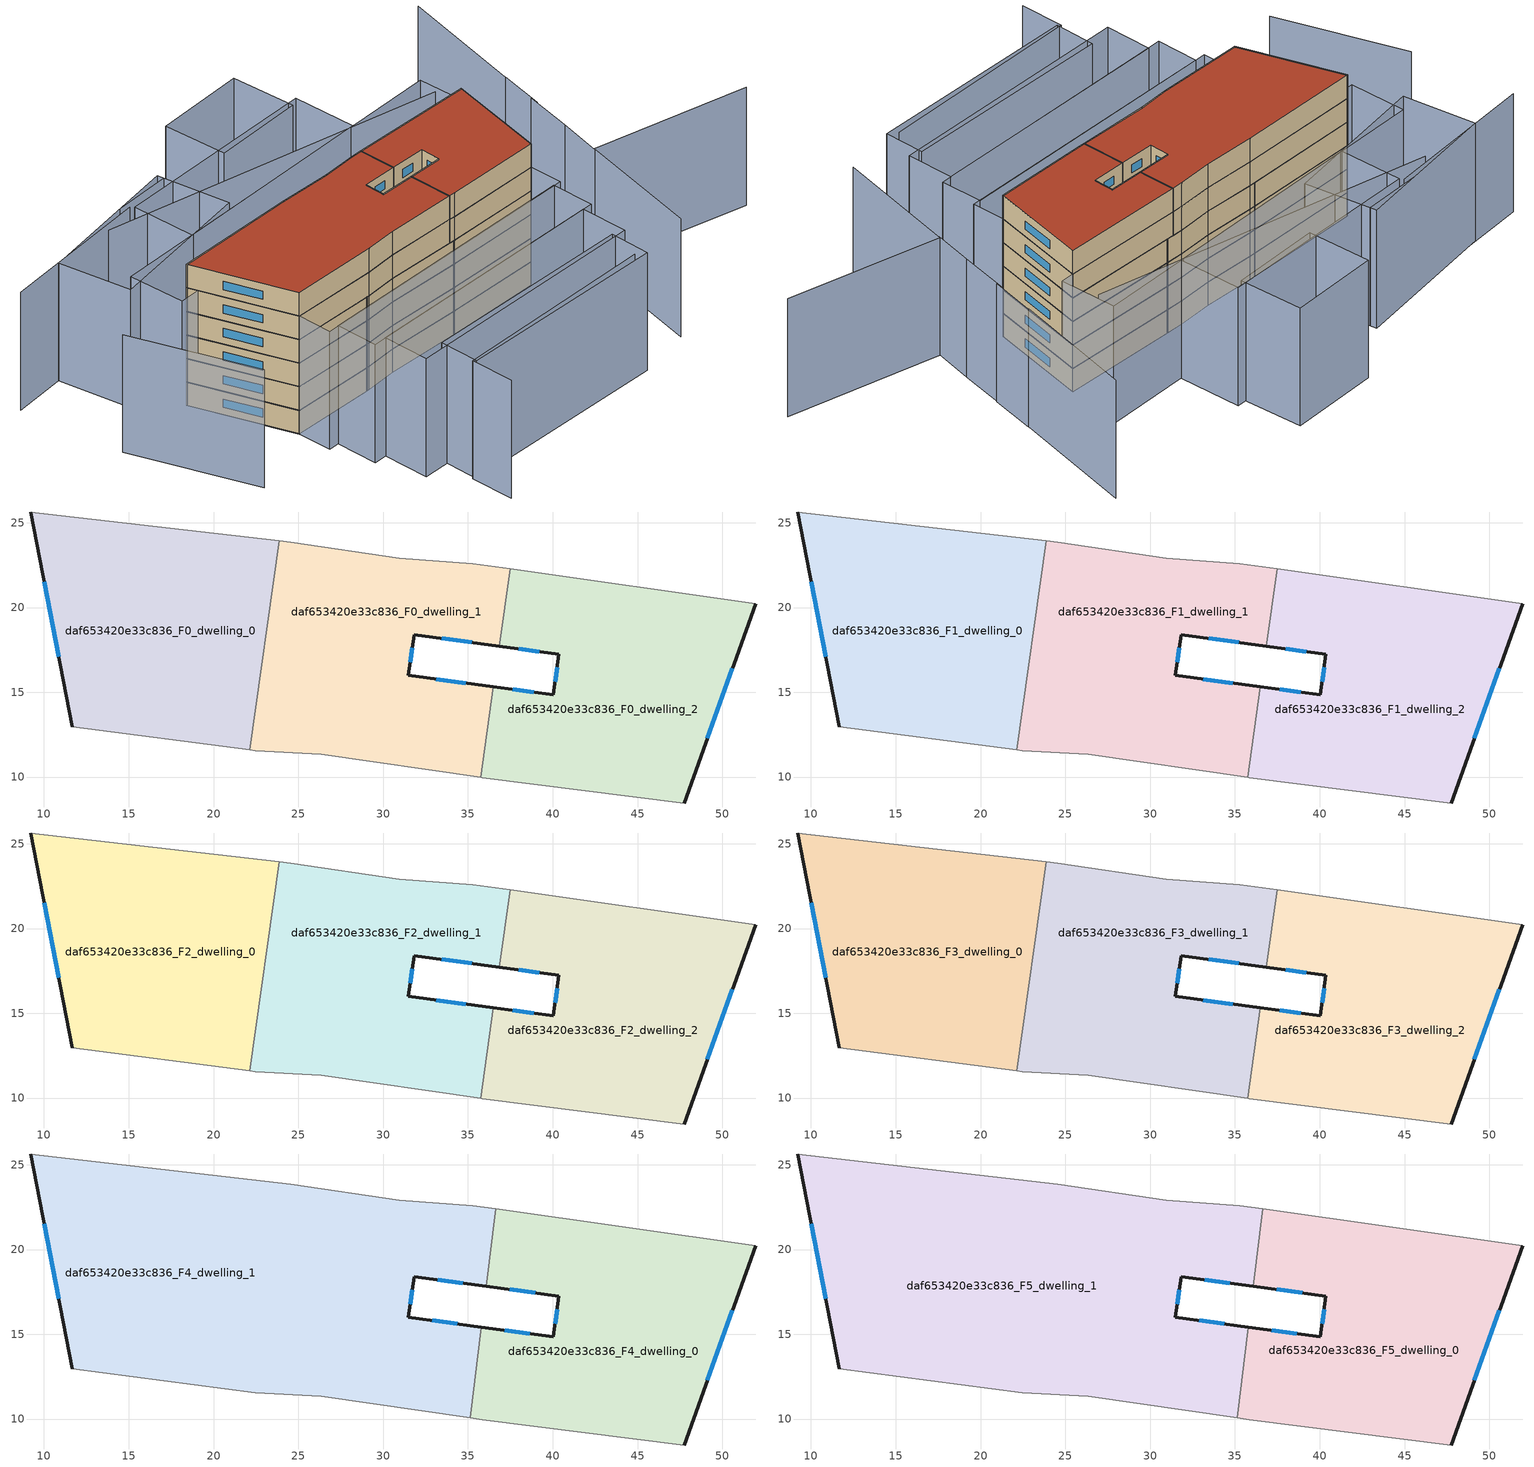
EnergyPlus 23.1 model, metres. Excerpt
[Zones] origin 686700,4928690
daf653420e33c836_F0_dwelling_0
 floor ground (EU_floor_Construction): 22.12,11.61 23.86,23.93 9.23,25.63 11.68,12.98 z0
 wall outside (EU_wall_Construction): 11.68,12.98 9.23,25.63 z0:3
 wall adiabatic (EU_wall_Construction): 9.23,25.63 23.86,23.93 / 22.12,11.61 11.68,12.98 z0:3
 wall to daf653420e33c836_F0_dwelling_1 (EU_wall_Construction): 23.86,23.93 22.12,11.61 z0:3
 window (EU_Window_Construction): 10.88,17.1 10.03,21.52 z0.98:2.02
daf653420e33c836_F0_dwelling_1
 floor ground (EU_floor_Construction): 35.74,9.98 36.5,15.33 31.49,16 31.83,18.4 36.84,17.73 37.49,22.28 35.29,22.59 30.96,22.9 24.56,23.85 23.86,23.93 22.12,11.61 22.46,11.56 26.34,11.34 z0
 wall outside (EU_wall_Construction): 36.84,17.73 31.83,18.4 31.49,16 36.5,15.33 z0:3
 wall adiabatic (EU_wall_Construction): 35.74,9.98 26.34,11.34 22.46,11.56 22.12,11.61 / 23.86,23.93 24.56,23.85 30.96,22.9 35.29,22.59 37.49,22.28 z0:3
 wall to daf653420e33c836_F0_dwelling_2 (EU_wall_Construction): 37.49,22.28 36.84,17.73 / 36.5,15.33 35.74,9.98 z0:3
 window (EU_Window_Construction): 35.21,17.95 33.46,18.18 / 31.72,17.62 31.6,16.78 / 33.12,15.78 34.87,15.55 z0.98:2.02
daf653420e33c836_F0_dwelling_2
 floor ground (EU_floor_Construction): 47.76,8.47 51.96,20.23 37.49,22.28 36.84,17.73 40.36,17.25 40.04,14.85 36.5,15.33 35.74,9.98 35.85,9.96 z0
 wall outside (EU_wall_Construction): 36.5,15.33 40.04,14.85 40.36,17.25 36.84,17.73 / 51.96,20.23 47.76,8.47 z0:3
 wall adiabatic (EU_wall_Construction): 37.49,22.28 51.96,20.23 / 47.76,8.47 35.85,9.96 35.74,9.98 z0:3
 window (EU_Window_Construction): 37.65,15.17 38.89,15.01 / 40.14,15.63 40.26,16.47 / 39.22,17.41 37.99,17.57 / 50.59,16.41 49.13,12.3 z0.98:2.02
daf653420e33c836_F1_dwelling_0
 floor to daf653420e33c836_F0_dwelling_0 (EU_floor_Construction): 22.12,11.61 23.86,23.93 9.23,25.63 11.68,12.98 z3
 wall outside (EU_wall_Construction): 11.68,12.98 9.23,25.63 z3:6
 wall adiabatic (EU_wall_Construction): 9.23,25.63 23.86,23.93 / 22.12,11.61 11.68,12.98 z3:6
 wall to daf653420e33c836_F1_dwelling_1 (EU_wall_Construction): 23.86,23.93 22.12,11.61 z3:6
 window (EU_Window_Construction): 10.88,17.1 10.03,21.52 z3.98:5.02
daf653420e33c836_F1_dwelling_1
 floor to daf653420e33c836_F0_dwelling_1 (EU_floor_Construction): 35.74,9.98 36.5,15.33 31.49,16 31.83,18.4 36.84,17.73 37.49,22.28 35.29,22.59 30.96,22.9 24.56,23.85 23.86,23.93 22.12,11.61 22.46,11.56 26.34,11.34 z3
 wall outside (EU_wall_Construction): 36.84,17.73 31.83,18.4 31.49,16 36.5,15.33 z3:6
 wall adiabatic (EU_wall_Construction): 35.74,9.98 26.34,11.34 22.46,11.56 22.12,11.61 / 23.86,23.93 24.56,23.85 30.96,22.9 35.29,22.59 37.49,22.28 z3:6
 wall to daf653420e33c836_F1_dwelling_2 (EU_wall_Construction): 37.49,22.28 36.84,17.73 / 36.5,15.33 35.74,9.98 z3:6
 window (EU_Window_Construction): 35.21,17.95 33.46,18.18 / 31.72,17.62 31.6,16.78 / 33.12,15.78 34.87,15.55 z3.98:5.02
daf653420e33c836_F1_dwelling_2
 floor to daf653420e33c836_F0_dwelling_2 (EU_floor_Construction): 47.76,8.47 51.96,20.23 37.49,22.28 36.84,17.73 40.36,17.25 40.04,14.85 36.5,15.33 35.74,9.98 35.85,9.96 z3
 wall outside (EU_wall_Construction): 36.5,15.33 40.04,14.85 40.36,17.25 36.84,17.73 / 51.96,20.23 47.76,8.47 z3:6
 wall adiabatic (EU_wall_Construction): 37.49,22.28 51.96,20.23 / 47.76,8.47 35.85,9.96 35.74,9.98 z3:6
 window (EU_Window_Construction): 37.65,15.17 38.89,15.01 / 40.14,15.63 40.26,16.47 / 39.22,17.41 37.99,17.57 / 50.59,16.41 49.13,12.3 z3.98:5.02
daf653420e33c836_F2_dwelling_0
 floor to daf653420e33c836_F1_dwelling_0 (EU_floor_Construction): 22.12,11.61 23.86,23.93 9.23,25.63 11.68,12.98 z6
 wall outside (EU_wall_Construction): 11.68,12.98 9.23,25.63 z6:9
 wall adiabatic (EU_wall_Construction): 9.23,25.63 23.86,23.93 / 22.12,11.61 11.68,12.98 z6:9
 wall to daf653420e33c836_F2_dwelling_1 (EU_wall_Construction): 23.86,23.93 22.12,11.61 z6:9
 window (EU_Window_Construction): 10.88,17.1 10.03,21.52 z6.98:8.02
daf653420e33c836_F2_dwelling_1
 floor to daf653420e33c836_F1_dwelling_1 (EU_floor_Construction): 35.74,9.98 36.5,15.33 31.49,16 31.83,18.4 36.84,17.73 37.49,22.28 35.29,22.59 30.96,22.9 24.56,23.85 23.86,23.93 22.12,11.61 22.46,11.56 26.34,11.34 z6
 wall outside (EU_wall_Construction): 36.84,17.73 31.83,18.4 31.49,16 36.5,15.33 z6:9
 wall adiabatic (EU_wall_Construction): 35.74,9.98 26.34,11.34 22.46,11.56 22.12,11.61 / 23.86,23.93 24.56,23.85 30.96,22.9 35.29,22.59 37.49,22.28 z6:9
 wall to daf653420e33c836_F2_dwelling_2 (EU_wall_Construction): 37.49,22.28 36.84,17.73 / 36.5,15.33 35.74,9.98 z6:9
 window (EU_Window_Construction): 35.21,17.95 33.46,18.18 / 31.72,17.62 31.6,16.78 / 33.12,15.78 34.87,15.55 z6.98:8.02
daf653420e33c836_F2_dwelling_2
 floor to daf653420e33c836_F1_dwelling_2 (EU_floor_Construction): 47.76,8.47 51.96,20.23 37.49,22.28 36.84,17.73 40.36,17.25 40.04,14.85 36.5,15.33 35.74,9.98 35.85,9.96 z6
 wall outside (EU_wall_Construction): 36.5,15.33 40.04,14.85 40.36,17.25 36.84,17.73 / 51.96,20.23 47.76,8.47 z6:9
 wall adiabatic (EU_wall_Construction): 37.49,22.28 51.96,20.23 / 47.76,8.47 35.85,9.96 35.74,9.98 z6:9
 window (EU_Window_Construction): 37.65,15.17 38.89,15.01 / 40.14,15.63 40.26,16.47 / 39.22,17.41 37.99,17.57 / 50.59,16.41 49.13,12.3 z6.98:8.02
daf653420e33c836_F3_dwelling_0
 floor to daf653420e33c836_F2_dwelling_0 (EU_floor_Construction): 22.12,11.61 23.86,23.93 9.23,25.63 11.68,12.98 z9
 wall outside (EU_wall_Construction): 11.68,12.98 9.23,25.63 z9:12
 wall adiabatic (EU_wall_Construction): 9.23,25.63 23.86,23.93 / 22.12,11.61 11.68,12.98 z9:12
 wall to daf653420e33c836_F3_dwelling_1 (EU_wall_Construction): 23.86,23.93 22.12,11.61 z9:12
 window (EU_Window_Construction): 10.88,17.1 10.03,21.52 z9.98:11.02
daf653420e33c836_F3_dwelling_1
 floor to daf653420e33c836_F2_dwelling_1 (EU_floor_Construction): 35.74,9.98 36.5,15.33 31.49,16 31.83,18.4 36.84,17.73 37.49,22.28 35.29,22.59 30.96,22.9 24.56,23.85 23.86,23.93 22.12,11.61 22.46,11.56 26.34,11.34 z9
 wall outside (EU_wall_Construction): 36.84,17.73 31.83,18.4 31.49,16 36.5,15.33 z9:12
 wall adiabatic (EU_wall_Construction): 35.74,9.98 26.34,11.34 22.46,11.56 22.12,11.61 / 23.86,23.93 24.56,23.85 30.96,22.9 35.29,22.59 37.49,22.28 z9:12
 wall to daf653420e33c836_F3_dwelling_2 (EU_wall_Construction): 37.49,22.28 36.84,17.73 / 36.5,15.33 35.74,9.98 z9:12
 window (EU_Window_Construction): 35.21,17.95 33.46,18.18 / 31.72,17.62 31.6,16.78 / 33.12,15.78 34.87,15.55 z9.98:11.02
daf653420e33c836_F3_dwelling_2
 floor to daf653420e33c836_F2_dwelling_2 (EU_floor_Construction): 47.76,8.47 51.96,20.23 37.49,22.28 36.84,17.73 40.36,17.25 40.04,14.85 36.5,15.33 35.74,9.98 35.85,9.96 z9
 wall outside (EU_wall_Construction): 36.5,15.33 40.04,14.85 40.36,17.25 36.84,17.73 / 51.96,20.23 47.76,8.47 z9:12
 wall adiabatic (EU_wall_Construction): 37.49,22.28 51.96,20.23 / 47.76,8.47 35.85,9.96 35.74,9.98 z9:12
 window (EU_Window_Construction): 37.65,15.17 38.89,15.01 / 40.14,15.63 40.26,16.47 / 39.22,17.41 37.99,17.57 / 50.59,16.41 49.13,12.3 z9.98:11.02
daf653420e33c836_F4_dwelling_0
 floor to daf653420e33c836_F3_dwelling_1 (EU_floor_Construction): 36.84,17.73 37.49,22.28 36.63,22.4 36.07,17.83 z12; 35.74,9.98 36.5,15.33 35.78,15.42 35.12,10.07 z12
 floor to daf653420e33c836_F3_dwelling_2 (EU_floor_Construction): 36.88,17.72 37.49,22.28 36.84,17.73 z12; 35.85,9.96 36.56,15.32 36.5,15.33 35.74,9.98 z12; 47.76,8.47 51.96,20.23 37.49,22.28 36.88,17.72 40.36,17.25 40.04,14.85 36.56,15.32 35.85,9.96 z12
 wall outside (EU_wall_Construction): 35.78,15.42 40.04,14.85 40.36,17.25 36.07,17.83 / 51.96,20.23 47.76,8.47 z12:15
 wall adiabatic (EU_wall_Construction): 36.63,22.4 51.96,20.23 / 47.76,8.47 35.85,9.96 35.12,10.07 z12:15
 wall to daf653420e33c836_F4_dwelling_1 (EU_wall_Construction): 35.12,10.07 35.78,15.42 / 36.07,17.83 36.63,22.4 z12:15
 window (EU_Window_Construction): 37.16,15.24 38.65,15.04 / 40.14,15.63 40.26,16.47 / 38.97,17.44 37.47,17.64 / 50.59,16.41 49.13,12.3 z12.98:14.02
daf653420e33c836_F4_dwelling_1
 floor to daf653420e33c836_F3_dwelling_0 (EU_floor_Construction): 22.12,11.61 23.86,23.93 9.23,25.63 11.68,12.98 z12
 floor to daf653420e33c836_F3_dwelling_1 (EU_floor_Construction): 35.12,10.07 35.78,15.42 31.49,16 31.83,18.4 36.07,17.83 36.63,22.4 35.29,22.59 30.96,22.9 24.56,23.85 23.86,23.93 22.12,11.61 22.46,11.56 26.34,11.34 z12
 wall outside (EU_wall_Construction): 36.07,17.83 31.83,18.4 31.49,16 35.78,15.42 / 11.68,12.98 9.23,25.63 z12:15
 wall adiabatic (EU_wall_Construction): 35.12,10.07 26.34,11.34 22.46,11.56 11.68,12.98 / 9.23,25.63 24.56,23.85 30.96,22.9 35.29,22.59 36.63,22.4 z12:15
 window (EU_Window_Construction): 34.69,18.02 33.21,18.22 / 31.72,17.62 31.6,16.78 / 32.88,15.81 34.38,15.61 / 10.88,17.1 10.03,21.52 z12.98:14.02
daf653420e33c836_F5_dwelling_0
 floor to daf653420e33c836_F4_dwelling_0 (EU_floor_Construction): 47.76,8.47 51.96,20.23 36.63,22.4 36.07,17.83 40.36,17.25 40.04,14.85 35.78,15.42 35.12,10.07 35.85,9.96 z15
 wall outside (EU_wall_Construction): 35.78,15.42 40.04,14.85 40.36,17.25 36.07,17.83 / 51.96,20.23 47.76,8.47 z15:18
 wall adiabatic (EU_wall_Construction): 36.63,22.4 51.96,20.23 / 47.76,8.47 35.85,9.96 35.12,10.07 z15:18
 wall to daf653420e33c836_F5_dwelling_1 (EU_wall_Construction): 35.12,10.07 35.78,15.42 / 36.07,17.83 36.63,22.4 z15:18
 window (EU_Window_Construction): 37.16,15.24 38.65,15.04 / 40.14,15.63 40.26,16.47 / 38.97,17.44 37.47,17.64 / 50.59,16.41 49.13,12.3 z15.98:17.02
 roof outside (EU_roof_Construction): 51.96,20.23 47.76,8.47 35.85,9.96 35.12,10.07 35.78,15.42 40.04,14.85 40.36,17.25 36.07,17.83 36.63,22.4 z18
daf653420e33c836_F5_dwelling_1
 floor to daf653420e33c836_F4_dwelling_1 (EU_floor_Construction): 35.12,10.07 35.78,15.42 31.49,16 31.83,18.4 36.07,17.83 36.63,22.4 35.29,22.59 30.96,22.9 24.56,23.85 9.23,25.63 11.68,12.98 22.46,11.56 26.34,11.34 z15
 wall outside (EU_wall_Construction): 36.07,17.83 31.83,18.4 31.49,16 35.78,15.42 / 11.68,12.98 9.23,25.63 z15:18
 wall adiabatic (EU_wall_Construction): 35.12,10.07 26.34,11.34 22.46,11.56 11.68,12.98 / 9.23,25.63 24.56,23.85 30.96,22.9 35.29,22.59 36.63,22.4 z15:18
 window (EU_Window_Construction): 34.69,18.02 33.21,18.22 / 31.72,17.62 31.6,16.78 / 32.88,15.81 34.38,15.61 / 10.88,17.1 10.03,21.52 z15.98:17.02
 roof outside (EU_roof_Construction): 36.63,22.4 36.07,17.83 31.83,18.4 31.49,16 35.78,15.42 35.12,10.07 26.34,11.34 22.46,11.56 11.68,12.98 9.23,25.63 24.56,23.85 30.96,22.9 35.29,22.59 z18
shading: 14.65,-11.82 15.24,-6.51 / 15.24,-6.51 40.9,-9.39 / 48.88,-9.72 54.3,5.01 / 54.3,5.01 72.51,-1.69 / 54.19,4.85 56.12,9.98 / 55.98,9.58 58.13,15.6 / 57.86,14.71 59.77,20.01 / -1.52,26.26 1.58,10.46 / 59.7,20.04 65.27,34.87 / 24.34,38.93 17.18,39.49 / 18,38.85 -1.25,39.37 / 53.44,24.56 13.32,38.3 / 41.85,-10.29 15.52,-6.83 / 15.52,-6.83 16.16,-1.95 / 16.16,-1.95 42.49,-5.41 / 42.49,-5.41 41.85,-10.29 / 13.54,3.41 44.54,-0.32 / 44.54,-0.32 43.85,-6.05 / 43.85,-6.05 12.85,-2.32 / 12.85,-2.32 13.54,3.41 / 12.52,8.66 46.4,4.68 / 46.4,4.68 45.79,-0.48 / 45.79,-0.48 11.91,3.5 / 11.91,3.5 12.52,8.66 / 47.28,4.49 11.18,8.82 / 11.18,8.82 11.69,13.1 / 11.69,13.1 47.8,8.77 / 47.8,8.77 47.28,4.49 / 7.64,31.55 54.29,27.03 / 54.29,27.03 53.62,20.07 / 53.62,20.07 6.97,24.59 / 6.97,24.59 7.64,31.55 / 43.41,28.09 17.51,30.59 / 17.51,30.59 18.26,38.38 / 18.26,38.38 44.17,35.87 / 44.17,35.87 43.41,28.09 / 5.4,39.19 24.31,39.73 / 24.31,39.73 24.57,30.77 / 24.57,30.77 5.66,30.23 / 5.66,30.23 5.4,39.19 / 32.29,44.16 43.54,43.25 / 43.54,43.25 42.9,35.37 / 42.9,35.37 31.65,36.28 / 31.65,36.28 32.29,44.16 z0:15
[Building]
EU S2 Campaign: North Axis=0; Terrain=City; Solar Distribution=FullExterior
[Site:Location]
Bologna: Latitude=44.5; Longitude=11.25; Time Zone=1; Elevation=37
[SizingPeriod:WeatherFileDays]
AnnualSizingPeriod: Begin Month=1; Begin Day of Month=1; End Month=12; End Day of Month=31; Day of Week for Start Day=Monday; Use Weather File Daylight Saving Period=No; Use Weather File Rain and Snow Indicators=No
[MATERIAL]
EU_InternalMass_Material: Roughness=MediumRough; Thickness=0.1; Conductivity=1; Density=1800; Specific Heat=900; Thermal Absorptance=0.9; Solar Absorptance=0.7; Visible Absorptance=0.7
[MATERIAL:NOMASS] Roughness=MediumRough; Thermal Absorptance=0.9; Solar Absorptance=0.7; Visible Absorptance=0.7
Name | Thermal Resistance
EU_wall_NoMass | 0.905828
EU_roof_NoMass | 0.37593
EU_floor_NoMass | 0.67114
[WINDOWMATERIAL:SIMPLEGLAZINGSYSTEM]
EU_Window_SimpleGlazing: UFactor=4.52486; Solar Heat Gain Coefficient=0.85; Visible Transmittance=0.85
[CONSTRUCTION]
EU_wall_Construction: EU_wall_NoMass
EU_roof_Construction: EU_roof_NoMass
EU_floor_Construction: EU_floor_NoMass
EU_InternalMass_Construction: EU_InternalMass_Material
EU_Window_Construction: EU_Window_SimpleGlazing
[ZONE] Type=1; Multiplier=1; Ceiling Height=autocalculate; Floor Area=autocalculate; Part of Total Floor Area=Yes
Name | Volume
daf653420e33c836_F0_dwelling_0 | 468.064
daf653420e33c836_F1_dwelling_0; daf653420e33c836_F2_dwelling_0; daf653420e33c836_F3_dwelling_0 | 468.063
daf653420e33c836_F4_dwelling_0; daf653420e33c836_F5_dwelling_0 | 490.37
daf653420e33c836_F0_dwelling_1; daf653420e33c836_F1_dwelling_1; daf653420e33c836_F2_dwelling_1; daf653420e33c836_F3_dwelling_1 | 468.081
daf653420e33c836_F4_dwelling_1 | 913.828
daf653420e33c836_F5_dwelling_1 | 913.83
daf653420e33c836_F0_dwelling_2; daf653420e33c836_F1_dwelling_2; daf653420e33c836_F2_dwelling_2; daf653420e33c836_F3_dwelling_2 | 468.075
[INTERNALMASS] Construction=EU_InternalMass_Construction
Name | Zone or ZoneList | Surface Area
daf653420e33c836_F0_dwelling_0_EU_InternalMass | daf653420e33c836_F0_dwelling_0 | 156.021
daf653420e33c836_F0_dwelling_1_EU_InternalMass | daf653420e33c836_F0_dwelling_1 | 156.027
daf653420e33c836_F0_dwelling_2_EU_InternalMass | daf653420e33c836_F0_dwelling_2 | 156.025
daf653420e33c836_F1_dwelling_0_EU_InternalMass | daf653420e33c836_F1_dwelling_0 | 156.021
daf653420e33c836_F1_dwelling_1_EU_InternalMass | daf653420e33c836_F1_dwelling_1 | 156.027
daf653420e33c836_F1_dwelling_2_EU_InternalMass | daf653420e33c836_F1_dwelling_2 | 156.025
daf653420e33c836_F2_dwelling_0_EU_InternalMass | daf653420e33c836_F2_dwelling_0 | 156.021
daf653420e33c836_F2_dwelling_1_EU_InternalMass | daf653420e33c836_F2_dwelling_1 | 156.027
daf653420e33c836_F2_dwelling_2_EU_InternalMass | daf653420e33c836_F2_dwelling_2 | 156.025
daf653420e33c836_F3_dwelling_0_EU_InternalMass | daf653420e33c836_F3_dwelling_0 | 156.021
daf653420e33c836_F3_dwelling_1_EU_InternalMass | daf653420e33c836_F3_dwelling_1 | 156.027
daf653420e33c836_F3_dwelling_2_EU_InternalMass | daf653420e33c836_F3_dwelling_2 | 156.025
daf653420e33c836_F4_dwelling_0_EU_InternalMass | daf653420e33c836_F4_dwelling_0 | 163.456
daf653420e33c836_F4_dwelling_1_EU_InternalMass | daf653420e33c836_F4_dwelling_1 | 304.611
daf653420e33c836_F5_dwelling_0_EU_InternalMass | daf653420e33c836_F5_dwelling_0 | 163.456
daf653420e33c836_F5_dwelling_1_EU_InternalMass | daf653420e33c836_F5_dwelling_1 | 304.611
[OTHEREQUIPMENT] Fuel Type=Electricity; Design Level Calculation Method=Watts/Area; Power per Zone Floor Area=1; Fraction Latent=0; Fraction Radiant=0; Fraction Lost=0; Carbon Dioxide Generation Rate=0; EndUse Subcategory=EU_Step8_InternalGains
Name | Zone or ZoneList or Space or SpaceList | Schedule
EU_Step8_InternalGain_daf653420e33c836_F0_dwelling_0_f000 | daf653420e33c836_F0_dwelling_0 | EU_Step8_GainSchedule_daf653420e33c836_F0_dwelling_0_f000
EU_Step8_InternalGain_daf653420e33c836_F0_dwelling_1_f000 | daf653420e33c836_F0_dwelling_1 | EU_Step8_GainSchedule_daf653420e33c836_F0_dwelling_1_f000
EU_Step8_InternalGain_daf653420e33c836_F0_dwelling_2_f000 | daf653420e33c836_F0_dwelling_2 | EU_Step8_GainSchedule_daf653420e33c836_F0_dwelling_2_f000
EU_Step8_InternalGain_daf653420e33c836_F1_dwelling_0_f000 | daf653420e33c836_F1_dwelling_0 | EU_Step8_GainSchedule_daf653420e33c836_F1_dwelling_0_f000
EU_Step8_InternalGain_daf653420e33c836_F1_dwelling_1_f000 | daf653420e33c836_F1_dwelling_1 | EU_Step8_GainSchedule_daf653420e33c836_F1_dwelling_1_f000
EU_Step8_InternalGain_daf653420e33c836_F1_dwelling_2_f000 | daf653420e33c836_F1_dwelling_2 | EU_Step8_GainSchedule_daf653420e33c836_F1_dwelling_2_f000
EU_Step8_InternalGain_daf653420e33c836_F2_dwelling_0_f000 | daf653420e33c836_F2_dwelling_0 | EU_Step8_GainSchedule_daf653420e33c836_F2_dwelling_0_f000
EU_Step8_InternalGain_daf653420e33c836_F2_dwelling_1_f000 | daf653420e33c836_F2_dwelling_1 | EU_Step8_GainSchedule_daf653420e33c836_F2_dwelling_1_f000
EU_Step8_InternalGain_daf653420e33c836_F2_dwelling_2_f000 | daf653420e33c836_F2_dwelling_2 | EU_Step8_GainSchedule_daf653420e33c836_F2_dwelling_2_f000
EU_Step8_InternalGain_daf653420e33c836_F3_dwelling_0_f000 | daf653420e33c836_F3_dwelling_0 | EU_Step8_GainSchedule_daf653420e33c836_F3_dwelling_0_f000
EU_Step8_InternalGain_daf653420e33c836_F3_dwelling_1_f000 | daf653420e33c836_F3_dwelling_1 | EU_Step8_GainSchedule_daf653420e33c836_F3_dwelling_1_f000
EU_Step8_InternalGain_daf653420e33c836_F3_dwelling_2_f000 | daf653420e33c836_F3_dwelling_2 | EU_Step8_GainSchedule_daf653420e33c836_F3_dwelling_2_f000
EU_Step8_InternalGain_daf653420e33c836_F4_dwelling_0_f000 | daf653420e33c836_F4_dwelling_0 | EU_Step8_GainSchedule_daf653420e33c836_F4_dwelling_0_f000
EU_Step8_InternalGain_daf653420e33c836_F4_dwelling_1_f000 | daf653420e33c836_F4_dwelling_1 | EU_Step8_GainSchedule_daf653420e33c836_F4_dwelling_1_f000
EU_Step8_InternalGain_daf653420e33c836_F5_dwelling_0_f000 | daf653420e33c836_F5_dwelling_0 | EU_Step8_GainSchedule_daf653420e33c836_F5_dwelling_0_f000
EU_Step8_InternalGain_daf653420e33c836_F5_dwelling_1_f000 | daf653420e33c836_F5_dwelling_1 | EU_Step8_GainSchedule_daf653420e33c836_F5_dwelling_1_f000
[ZONEVENTILATION:DESIGNFLOWRATE] Schedule=EU_AlwaysOn; Design Flow Rate Calculation Method=AirChanges/Hour; Air Changes per Hour=0.73129; Ventilation Type=Natural; Fan Pressure Rise=0; Fan Total Efficiency=1; Constant Term Coefficient=1; Temperature Term Coefficient=0; Velocity Term Coefficient=0; Velocity Squared Term Coefficient=0; Minimum Indoor Temperature=-100; Maximum Indoor Temperature=100; Delta Temperature=-100; Minimum Outdoor Temperature=-100; Maximum Outdoor Temperature=100; Maximum Wind Speed=40
Name | Zone or ZoneList or Space or SpaceList
EU_ConstantAir_daf653420e33c836_F0_dwelling_0 | daf653420e33c836_F0_dwelling_0
EU_ConstantAir_daf653420e33c836_F0_dwelling_1 | daf653420e33c836_F0_dwelling_1
EU_ConstantAir_daf653420e33c836_F0_dwelling_2 | daf653420e33c836_F0_dwelling_2
EU_ConstantAir_daf653420e33c836_F1_dwelling_0 | daf653420e33c836_F1_dwelling_0
EU_ConstantAir_daf653420e33c836_F1_dwelling_1 | daf653420e33c836_F1_dwelling_1
EU_ConstantAir_daf653420e33c836_F1_dwelling_2 | daf653420e33c836_F1_dwelling_2
EU_ConstantAir_daf653420e33c836_F2_dwelling_0 | daf653420e33c836_F2_dwelling_0
EU_ConstantAir_daf653420e33c836_F2_dwelling_1 | daf653420e33c836_F2_dwelling_1
EU_ConstantAir_daf653420e33c836_F2_dwelling_2 | daf653420e33c836_F2_dwelling_2
EU_ConstantAir_daf653420e33c836_F3_dwelling_0 | daf653420e33c836_F3_dwelling_0
EU_ConstantAir_daf653420e33c836_F3_dwelling_1 | daf653420e33c836_F3_dwelling_1
EU_ConstantAir_daf653420e33c836_F3_dwelling_2 | daf653420e33c836_F3_dwelling_2
EU_ConstantAir_daf653420e33c836_F4_dwelling_0 | daf653420e33c836_F4_dwelling_0
EU_ConstantAir_daf653420e33c836_F4_dwelling_1 | daf653420e33c836_F4_dwelling_1
EU_ConstantAir_daf653420e33c836_F5_dwelling_0 | daf653420e33c836_F5_dwelling_0
EU_ConstantAir_daf653420e33c836_F5_dwelling_1 | daf653420e33c836_F5_dwelling_1
[HVACTEMPLATE:THERMOSTAT] Constant Heating Setpoint=20; Constant Cooling Setpoint=50
EU_HeatOnly_daf653420e33c836_F0_dwelling_0; EU_HeatOnly_daf653420e33c836_F0_dwelling_1; EU_HeatOnly_daf653420e33c836_F0_dwelling_2; EU_HeatOnly_daf653420e33c836_F1_dwelling_0; EU_HeatOnly_daf653420e33c836_F1_dwelling_1; EU_HeatOnly_daf653420e33c836_F1_dwelling_2; EU_HeatOnly_daf653420e33c836_F2_dwelling_0; EU_HeatOnly_daf653420e33c836_F2_dwelling_1; EU_HeatOnly_daf653420e33c836_F2_dwelling_2; EU_HeatOnly_daf653420e33c836_F3_dwelling_0; EU_HeatOnly_daf653420e33c836_F3_dwelling_1; EU_HeatOnly_daf653420e33c836_F3_dwelling_2; EU_HeatOnly_daf653420e33c836_F4_dwelling_0; EU_HeatOnly_daf653420e33c836_F4_dwelling_1; EU_HeatOnly_daf653420e33c836_F5_dwelling_0; EU_HeatOnly_daf653420e33c836_F5_dwelling_1
[HVACTEMPLATE:ZONE:IDEALLOADSAIRSYSTEM] System Availability Schedule=EU_AlwaysOn; Maximum Heating Supply Air Temperature=50; Minimum Cooling Supply Air Temperature=13; Maximum Heating Supply Air Humidity Ratio=0.0156; Minimum Cooling Supply Air Humidity Ratio=0.0077; Heating Limit=NoLimit; Cooling Limit=NoLimit; Heating Availability Schedule=EU_AlwaysOn; Cooling Availability Schedule=EU_CoolingOff; Dehumidification Control Type=ConstantSensibleHeatRatio; Cooling Sensible Heat Ratio=0.7; Dehumidification Setpoint=60; Humidification Control Type=None; Humidification Setpoint=30; Outdoor Air Method=None; Outdoor Air Flow Rate per Person=0.00944; Outdoor Air Flow Rate per Zone Floor Area=0; Outdoor Air Flow Rate per Zone=0; Demand Controlled Ventilation Type=None; Outdoor Air Economizer Type=NoEconomizer; Heat Recovery Type=None; Sensible Heat Recovery Effectiveness=0.7; Latent Heat Recovery Effectiveness=0.65
Name | Template Thermostat
daf653420e33c836_F0_dwelling_0 | EU_HeatOnly_daf653420e33c836_F0_dwelling_0
daf653420e33c836_F0_dwelling_1 | EU_HeatOnly_daf653420e33c836_F0_dwelling_1
daf653420e33c836_F0_dwelling_2 | EU_HeatOnly_daf653420e33c836_F0_dwelling_2
daf653420e33c836_F1_dwelling_0 | EU_HeatOnly_daf653420e33c836_F1_dwelling_0
daf653420e33c836_F1_dwelling_1 | EU_HeatOnly_daf653420e33c836_F1_dwelling_1
daf653420e33c836_F1_dwelling_2 | EU_HeatOnly_daf653420e33c836_F1_dwelling_2
daf653420e33c836_F2_dwelling_0 | EU_HeatOnly_daf653420e33c836_F2_dwelling_0
daf653420e33c836_F2_dwelling_1 | EU_HeatOnly_daf653420e33c836_F2_dwelling_1
daf653420e33c836_F2_dwelling_2 | EU_HeatOnly_daf653420e33c836_F2_dwelling_2
daf653420e33c836_F3_dwelling_0 | EU_HeatOnly_daf653420e33c836_F3_dwelling_0
daf653420e33c836_F3_dwelling_1 | EU_HeatOnly_daf653420e33c836_F3_dwelling_1
daf653420e33c836_F3_dwelling_2 | EU_HeatOnly_daf653420e33c836_F3_dwelling_2
daf653420e33c836_F4_dwelling_0 | EU_HeatOnly_daf653420e33c836_F4_dwelling_0
daf653420e33c836_F4_dwelling_1 | EU_HeatOnly_daf653420e33c836_F4_dwelling_1
daf653420e33c836_F5_dwelling_0 | EU_HeatOnly_daf653420e33c836_F5_dwelling_0
daf653420e33c836_F5_dwelling_1 | EU_HeatOnly_daf653420e33c836_F5_dwelling_1
[SIZING:ZONE] Zone Cooling Design Supply Air Temperature Input Method=SupplyAirTemperature; Zone Cooling Design Supply Air Temperature=13; Zone Heating Design Supply Air Temperature Input Method=SupplyAirTemperature; Zone Heating Design Supply Air Temperature=50; Zone Cooling Design Supply Air Humidity Ratio=0.008; Zone Heating Design Supply Air Humidity Ratio=0.008; Cooling Design Air Flow Method=DesignDay; Cooling Design Air Flow Rate=0; Cooling Minimum Air Flow per Zone Floor Area=0.000762; Cooling Minimum Air Flow=0; Cooling Minimum Air Flow Fraction=0.2; Heating Design Air Flow Method=DesignDay; Heating Design Air Flow Rate=0; Heating Maximum Air Flow per Zone Floor Area=0.002032; Heating Maximum Air Flow=0.141576; Heating Maximum Air Flow Fraction=0.3; Account for Dedicated Outdoor Air System=No; Dedicated Outdoor Air System Control Strategy=NeutralSupplyAir; Dedicated Outdoor Air Low Setpoint Temperature for Design=autosize; Dedicated Outdoor Air High Setpoint Temperature for Design=autosize; Zone Load Sizing Method=Sensible Load Only No Latent Load; Zone Latent Cooling Design Supply Air Humidity Ratio Input Method=HumidityRatioDifference; Zone Cooling Design Supply Air Humidity Ratio Difference=0.005; Zone Latent Heating Design Supply Air Humidity Ratio Input Method=HumidityRatioDifference; Zone Humidification Design Supply Air Humidity Ratio Difference=0.005
daf653420e33c836_F0_dwelling_0; daf653420e33c836_F0_dwelling_1; daf653420e33c836_F0_dwelling_2; daf653420e33c836_F1_dwelling_0; daf653420e33c836_F1_dwelling_1; daf653420e33c836_F1_dwelling_2; daf653420e33c836_F2_dwelling_0; daf653420e33c836_F2_dwelling_1; daf653420e33c836_F2_dwelling_2; daf653420e33c836_F3_dwelling_0; daf653420e33c836_F3_dwelling_1; daf653420e33c836_F3_dwelling_2; daf653420e33c836_F4_dwelling_0; daf653420e33c836_F4_dwelling_1; daf653420e33c836_F5_dwelling_0; daf653420e33c836_F5_dwelling_1
[SCHEDULE:CONSTANT]
Name | Hourly Value
EU_AlwaysOn | 1
EU_CoolingOff | 0
[SCHEDULE:FILE] Column Number=1; Rows to Skip at Top=0; Number of Hours of Data=8760; Column Separator=Comma; Interpolate to Timestep=No; Minutes per Item=60; Adjust Schedule for Daylight Savings=Yes
Name | File
EU_Step8_GainSchedule_daf653420e33c836_F0_dwelling_0_f000 | ../../schedules/daf653420e33c836/daf653420e33c836_F0_dwelling_0_f000_gain.csv
EU_Step8_GainSchedule_daf653420e33c836_F0_dwelling_1_f000 | ../../schedules/daf653420e33c836/daf653420e33c836_F0_dwelling_1_f000_gain.csv
EU_Step8_GainSchedule_daf653420e33c836_F0_dwelling_2_f000 | ../../schedules/daf653420e33c836/daf653420e33c836_F0_dwelling_2_f000_gain.csv
EU_Step8_GainSchedule_daf653420e33c836_F1_dwelling_0_f000 | ../../schedules/daf653420e33c836/daf653420e33c836_F1_dwelling_0_f000_gain.csv
EU_Step8_GainSchedule_daf653420e33c836_F1_dwelling_1_f000 | ../../schedules/daf653420e33c836/daf653420e33c836_F1_dwelling_1_f000_gain.csv
EU_Step8_GainSchedule_daf653420e33c836_F1_dwelling_2_f000 | ../../schedules/daf653420e33c836/daf653420e33c836_F1_dwelling_2_f000_gain.csv
EU_Step8_GainSchedule_daf653420e33c836_F2_dwelling_0_f000 | ../../schedules/daf653420e33c836/daf653420e33c836_F2_dwelling_0_f000_gain.csv
EU_Step8_GainSchedule_daf653420e33c836_F2_dwelling_1_f000 | ../../schedules/daf653420e33c836/daf653420e33c836_F2_dwelling_1_f000_gain.csv
EU_Step8_GainSchedule_daf653420e33c836_F2_dwelling_2_f000 | ../../schedules/daf653420e33c836/daf653420e33c836_F2_dwelling_2_f000_gain.csv
EU_Step8_GainSchedule_daf653420e33c836_F3_dwelling_0_f000 | ../../schedules/daf653420e33c836/daf653420e33c836_F3_dwelling_0_f000_gain.csv
EU_Step8_GainSchedule_daf653420e33c836_F3_dwelling_1_f000 | ../../schedules/daf653420e33c836/daf653420e33c836_F3_dwelling_1_f000_gain.csv
EU_Step8_GainSchedule_daf653420e33c836_F3_dwelling_2_f000 | ../../schedules/daf653420e33c836/daf653420e33c836_F3_dwelling_2_f000_gain.csv
EU_Step8_GainSchedule_daf653420e33c836_F4_dwelling_0_f000 | ../../schedules/daf653420e33c836/daf653420e33c836_F4_dwelling_0_f000_gain.csv
EU_Step8_GainSchedule_daf653420e33c836_F4_dwelling_1_f000 | ../../schedules/daf653420e33c836/daf653420e33c836_F4_dwelling_1_f000_gain.csv
EU_Step8_GainSchedule_daf653420e33c836_F5_dwelling_0_f000 | ../../schedules/daf653420e33c836/daf653420e33c836_F5_dwelling_0_f000_gain.csv
EU_Step8_GainSchedule_daf653420e33c836_F5_dwelling_1_f000 | ../../schedules/daf653420e33c836/daf653420e33c836_F5_dwelling_1_f000_gain.csv
